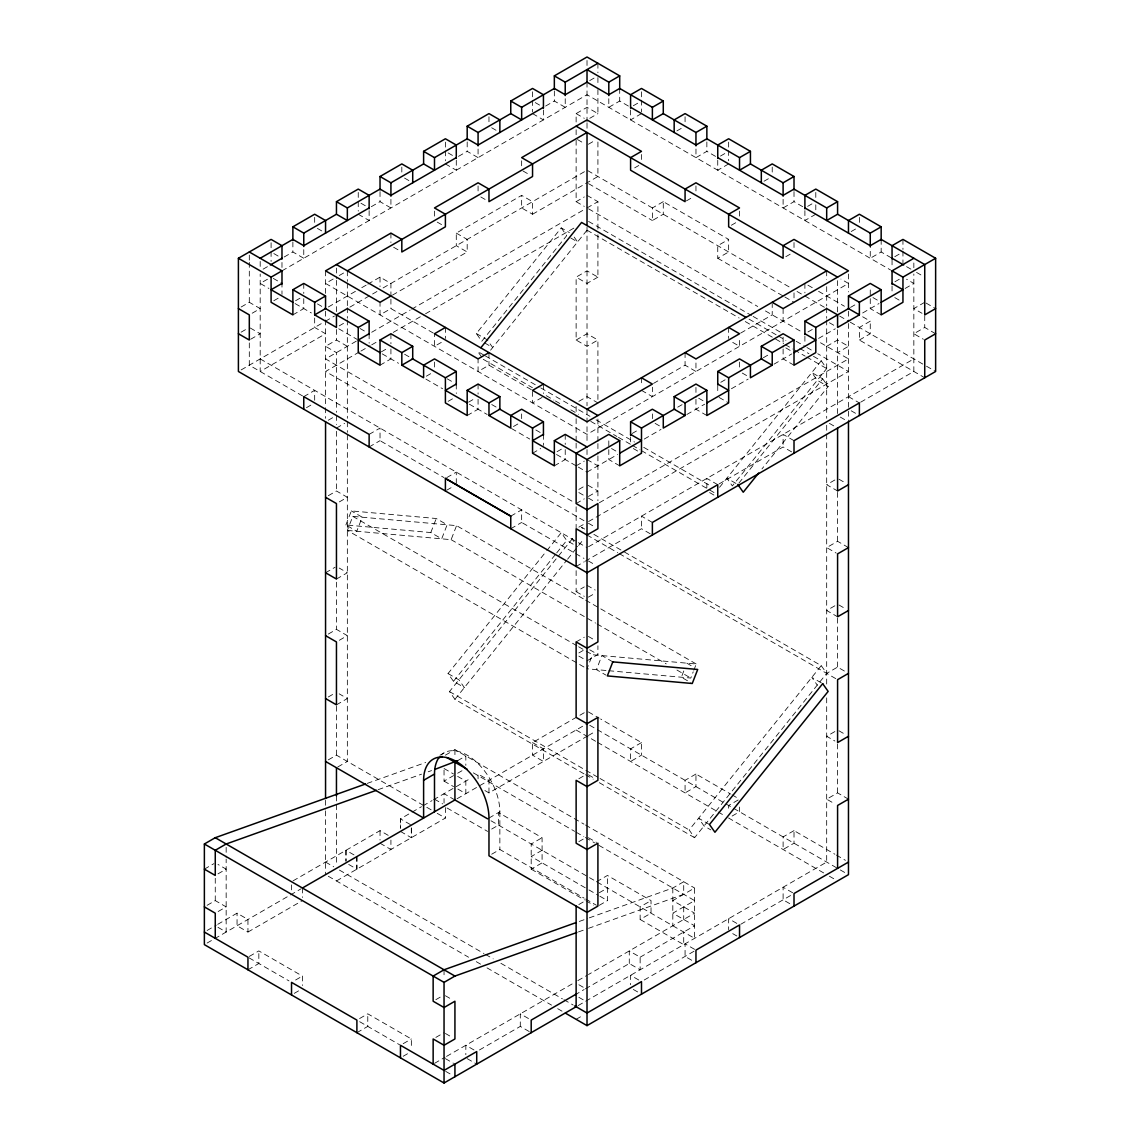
<?xml version="1.0" encoding="UTF-8"?>
<svg xmlns="http://www.w3.org/2000/svg" width="1140" height="1140" viewBox="0 0 1140 1140"><rect width="100%" height="100%" fill="white"/><g stroke="black" fill="none" stroke-linecap="round" stroke-linejoin="round"><path stroke-width="0.75" stroke-dasharray="5 3.75" d="M400.453 831.416L411.341 837.715L411.355 825.132L400.453 818.848L400.453 828.281L400.468 818.834L421.501 806.693M345.99 850.283L345.976 861.298L345.976 850.298L354.17 855M348.697 864.448L356.863 869.165L356.891 856.568M345.89 524.97L351.334 510.92L436.25 518.515L447.136 524.799L441.693 538.835L430.806 532.551L345.89 524.97L356.777 531.254L362.235 517.218L351.334 510.92M583.951 667.014L347.344 530.413L352.802 516.377L456.57 525.64L584.093 599.269M430.806 532.551L436.25 518.515M347.344 530.413L451.126 539.676L456.57 525.64M693.818 670.249L696.241 664.007L592.472 654.745L587.014 668.781L607.064 670.577M683.786 670.976L681.364 677.217L690.897 682.718M608.831 670.733L690.797 678.058L693.22 671.816M561.236 227.886L566.694 235.638L481.778 341.273L476.335 333.521L561.236 227.886L569.416 232.603M490.57 350.165L587.014 230.195L585.205 227.615M448.034 673.555L458.921 679.839L464.365 687.591L453.478 681.307L448.034 673.555L545.704 552.045M546.815 550.663L561.236 532.722L566.694 540.46L577.581 546.758M453.478 681.307L555.593 554.268M556.705 552.886L566.694 540.46M583.994 773.846L454.931 699.333L449.488 691.581L574.232 536.399M454.931 699.333L566.48 560.567M567.592 559.184L576.47 548.141M578.635 545.447L583.88 538.935M719.554 487.307L821.242 360.81L810.483 354.611M821.242 360.81L826.685 368.562L732.336 485.925L726.893 478.187L737.794 484.472M738.891 483.103L822.695 378.836L811.808 372.552L817.252 380.304L828.153 386.588L761.976 468.896M844.384 671.033L837.587 667.1L826.685 673.384L694.602 837.701L689.159 829.948L821.242 665.646L623.053 551.219M263.098 269.168L268.912 265.82M284.159 257.013L292.88 251.983L303.767 258.267L303.767 245.684M371.312 206.696L380.033 201.666L390.92 207.95L390.92 195.368M458.465 156.38L467.186 151.349L478.073 157.633L478.073 145.051M545.618 106.063L554.339 101.033L565.226 107.317L565.226 94.734M589.736 80.584L595.194 77.435M267.458 279.229L260.191 283.433L268.912 288.463M281.979 270.85L587.014 94.734L890.597 270.009M241.138 307.016L249.304 302.299L260.191 308.584L249.304 314.882M576.128 121.994L576.128 113.601L587.014 107.317L597.916 113.601L597.916 87.581M273.814 300.718L279.257 297.583M589.736 118.318L597.916 113.601M628.411 106.063L619.704 101.033L608.803 107.317L608.803 96.316M241.138 332.168L246.582 329.033M295.602 300.718L301.046 297.583M333.165 279.043L325.555 283.433L587.014 434.383L848.473 283.433L840.907 279.058M339.236 275.524L345.32 272.018M633.327 105.735L638.77 102.6M250.658 339.25L260.191 333.749L249.304 327.451M292.88 314.868L303.767 308.584L303.767 295.16M588.382 144.267L595.194 140.334M641.492 113.601L630.591 119.9L630.62 107.302M328.349 306.974L355.709 291.185M361.793 287.665L366.353 285.043M367.864 284.159L380.033 277.134L390.92 283.433L390.92 296.001M456.285 233.116L467.186 239.4L467.186 251.983L456.285 245.684L456.285 233.116L521.65 195.382L532.551 201.666L532.551 214.249L521.65 207.95L521.65 195.368M241.138 369.916L324.045 322.05M325.313 321.309L334.433 316.051M349.88 307.13L377.24 291.327M383.083 287.95L587.014 170.216L791.174 288.078M339.179 325.883L344.622 322.734M392.445 295.132L467.186 251.983M532.551 214.249L597.916 176.501L597.916 138.767M676.889 130.9L682.347 127.766M347.344 346.318L336.457 340.034L325.555 346.318L336.457 352.616L336.457 412.295M433.286 333.051L390.92 308.584L380.033 314.868L380.033 302.299M576.128 140.234L576.128 201.666L584.293 196.949M634.681 167.851L638.77 165.5M356.321 341.145L325.555 358.901L574.717 502.754M371.697 332.267L410.144 310.066M411.683 309.182L583.937 209.732M587.014 207.95L597.916 201.666L597.916 229.753M359.399 351.947L325.555 371.483L587.014 522.433M360.938 351.063L370.158 345.733M371.697 344.85L377.853 341.288M393.229 332.41L423.995 314.654M425.534 313.771L574.717 227.63M715.564 156.38L706.857 151.349L695.956 157.633L695.984 146.618M303.767 396.635L314.668 390.35L314.668 401.366M381.387 351.833L388.199 347.899M720.466 156.066L727.277 152.133M306.503 407.65L311.947 404.501M380.033 365.199L390.92 358.901L390.92 345.491M663.28 201.666L652.379 207.95L652.379 220.533L663.28 214.249L663.28 201.666L728.645 239.4L728.645 251.983L717.744 258.267L717.744 245.684L728.645 239.4M728.645 163.918L717.744 170.216L717.744 157.633M441.308 342.399L434.497 346.318L434.497 333.749M686.423 200.882L693.234 196.949M328.291 420.232L335.089 416.299M597.916 399.442L597.916 340.034L587.014 346.332L576.128 340.034L576.128 277.134L587.014 270.85L597.916 277.134L597.916 231.506M336.457 428.084L344.622 423.368M426.332 376.2L431.775 373.051M597.916 277.134L587.014 283.433L576.128 277.134M764.042 181.217L769.5 178.082M369.132 434.383L380.033 428.084L380.033 440.667L444.087 477.646M531.34 389.652L488.974 365.199L478.073 371.483L478.073 358.901M731.367 225.25L736.81 222.101M369.132 446.966L380.033 440.667M448.12 401.351L454.931 397.433M802.717 206.696L794.01 201.666L783.109 207.95L783.109 197.89M468.54 402.149L475.351 398.216M576.128 340.034L587.014 333.749L597.916 340.034M807.619 206.383L813.077 203.234M328.291 495.701L336.457 490.984L347.344 497.282L336.457 503.567M467.186 415.516L478.073 409.217L478.073 395.808M815.798 214.235L804.897 220.533L804.897 207.95M542.084 397.433L532.551 402.933L532.551 390.35M785.831 256.7L791.288 253.55M513.485 426.517L518.928 423.368M851.195 231.534L856.653 228.399M446.752 477.617L456.285 472.117L456.285 484.7M578.849 401.366L587.014 396.649L597.916 402.933M446.752 490.2L453.563 486.267M325.555 572.75L335.089 567.25M532.551 453.25L540.716 448.533M653.505 383.411L685.069 365.199L695.956 371.483L695.956 358.901M740.658 333.094L772.222 314.868L772.222 303.867M891.323 257.854L881.163 251.983L870.262 258.267L870.262 247.266M336.457 579.049L347.344 572.75L339.179 568.034M557.061 451.668L562.505 448.533M894.772 256.7L900.23 253.55M554.339 465.832L565.226 459.534L565.226 446.125M576.128 465.832L584.293 461.116M632.116 433.499L638.201 429.994M677.716 407.165L682.276 404.543M720.793 382.299L726.864 378.793M763.344 357.732L769.429 354.227M807.947 331.982L814.017 328.477M850.497 307.415L856.582 303.91M894.957 281.751L900.771 278.388M510.763 516.149L521.65 509.851L521.65 522.433L583.979 558.415M587.014 472.117L617.524 454.504M644.271 439.057L661 429.409M686.836 414.49L704.677 404.187M731.424 388.74L748.154 379.093M773.989 364.173L791.83 353.87M818.577 338.423L835.306 328.776M862.667 312.973L878.983 303.554M905.131 288.463L913.838 283.433L906.571 279.229M328.291 634.082L336.457 629.366L347.344 635.65L336.457 641.934M510.763 528.718L521.65 522.433M578.849 489.416L584.293 486.267M826.685 346.318L837.587 340.034L848.473 346.318L837.587 352.616M862.667 316.778L870.262 321.166L859.375 327.465L859.375 340.034L924.74 377.768M576.128 503.567L584.293 498.85M588.382 496.484L597.916 490.984L587.014 484.7M859.375 340.034L870.262 333.749L870.262 321.166M924.74 302.299L913.838 308.584L922.018 313.301M599.327 502.754L848.473 358.901L817.722 341.145M578.849 527.15L584.293 524.001M588.553 521.55L848.473 371.483L817.722 353.728M935.627 333.749L924.74 327.451L913.838 333.749L923.372 339.25M328.291 696.982L335.089 693.049M588.525 546.73L913.838 358.915M336.457 704.834L347.344 698.549L339.179 693.832M576.128 566.466L584.293 561.749M585.247 561.193L641.492 528.718L652.379 535.016M719.055 483.944L783.109 446.966L794.01 453.25M860.643 402.206L913.838 371.483L913.838 273.999M576.128 570.655L576.128 591.632L584.293 586.915M588.382 597.132L595.194 593.199M328.291 759.867L336.457 755.15L434.497 811.765M337.81 766.949L347.344 761.449L347.344 434.084M834.865 479.983L826.685 484.7L837.587 490.984M576.128 641.934L584.293 637.217M204.373 869.15L213.907 863.65M578.849 652.949L584.293 649.8M217.982 873.867L226.162 869.15L217.982 864.433M587.014 660.815L597.916 654.517L597.916 645.782M439.983 755.222L444.073 752.87M445.398 755.15L454.931 749.65L583.979 824.149M207.095 905.317L215.261 900.6L226.162 906.884L215.261 913.183M457.653 760.651L465.832 755.934L465.832 765.368M848.473 547.599L837.587 541.301L826.685 547.599L836.219 553.1M444.044 770.084L444.044 781.1L453.578 775.599M457.653 773.234L463.111 770.084M207.095 930.482L216.258 925.181M217.74 924.326L237.049 913.183L247.95 919.467L247.95 932.05L237.049 925.765L237.049 913.183M293.037 880.864L380.033 830.633L388.199 835.349M422.997 805.823L432.017 800.622M433.514 799.753L470.564 778.364M532.551 742.582L543.438 748.866L543.438 761.449L532.551 755.165L532.551 742.582L584.293 712.7M207.095 943.051L300.903 888.901M457.04 798.755L587.014 723.715M247.95 932.05L302.413 900.6M336.457 880.949L445.398 818.05L445.398 805.481M484.885 790.533L488.974 792.899L587.014 736.283M588.382 735.5L595.194 731.567M834.865 605.782L826.685 610.499L837.587 616.783M249.304 956.417L258.837 950.917L302.413 976.082L302.413 985.516M488.974 818.05L499.861 811.765A46.213 26.69 60 0 0 477.689 763.216A46.213 26.69 60 0 0 441.251 754.951M247.95 969.784L258.837 963.5L258.837 950.917M491.696 829.051L498.508 825.132L498.508 812.549L542.084 837.701L542.084 862.866L531.197 869.15L531.197 843.999L542.084 837.701M578.849 778.734L584.293 775.599M641.492 742.582L630.591 748.866L630.591 761.449L641.492 755.165L641.492 742.582L600.638 718.998M491.696 854.216L499.861 849.5L584.122 898.149M295.616 980.001L302.413 976.082M294.248 993.368L299.692 990.232M542.084 850.283L531.197 856.568L587.684 889.186M578.849 841.634L584.293 838.498M695.956 774.031L685.069 780.316L685.069 792.899L695.956 786.6L695.956 774.031L730.526 793.981M834.865 731.567L826.685 736.283L834.865 741M359.613 1018.533L367.778 1013.816L411.355 1038.967L411.355 1048.401M596.562 881.733L607.449 875.449L651.026 900.6L651.026 913.183L640.139 919.467L640.139 906.884L651.026 900.6M738.178 799.966L728.645 805.481L728.645 810.198M356.891 1032.683L367.778 1026.399L367.778 1013.816M578.849 904.533L584.293 901.384M599.284 892.734L607.449 888.017M435.865 999.666L441.322 996.517M599.284 905.317L607.449 900.6L607.449 875.449M403.19 1043.684L411.355 1038.967M589.323 917.857L672.814 888.017L683.715 881.733L683.715 894.316L588.525 928.331M848.473 799.183L837.587 792.899L826.685 799.183L834.865 803.899M403.19 1056.267L408.633 1053.118M435.865 1037.4L444.044 1032.683M490.998 820.786L694.602 938.334L694.602 888.017L672.814 900.6L694.602 913.183L588.425 974.529M794.01 830.633L783.109 836.917L783.109 849.5L794.01 843.215L794.01 830.633L834.865 854.216M434.511 1063.349L445.028 1057.264M446.524 1056.409L574.817 982.395M577.837 980.642L586.915 975.398M479.441 1049.983L520.296 1026.399L531.197 1032.683M574.817 994.978L584.15 989.534M585.404 988.85L629.28 963.528L640.139 969.784L640.139 957.201L629.28 950.931L629.28 963.528M640.139 957.201L694.602 925.765L672.814 913.183L694.602 900.6L596.092 843.728M578.094 1005.608L826.685 862.082L826.685 696.098M576.128 1019.317L583.694 1014.956M644.214 980.015L694.075 951.216M740.744 924.284L792.129 894.615M367.222 783.394L425.676 762.503M378.124 789.678L421.543 774.16M428.213 771.78L431.561 770.583M579.305 921.448L587.656 918.455M578.507 931.907L586.858 928.929M906.571 266.66L910.931 269.168M916.56 272.417L922.018 275.567M926.093 303.083L935.627 308.584M576.128 113.601L584.293 118.318M894.772 297.583L900.23 300.718M535.273 102.6L540.716 105.749M872.984 297.583L879.795 301.516M532.551 113.601L543.438 119.9L543.438 109.839M577.481 139.55L584.293 143.483M881.163 314.868L870.262 308.584L870.262 286.781M807.947 285.185L812.506 287.822M818.577 291.327L844.427 306.247M797.045 291.469L801.848 294.248M804.897 296.001L824.405 307.273M839.61 316.051L848.73 321.309M850.255 322.192L924.982 365.341M926.506 366.211L935.627 371.483M491.696 127.766L497.14 130.9M588.539 183.668L652.379 220.533M717.744 258.267L783.323 296.129M784.861 297.013L794.01 302.299M829.407 322.734L834.865 325.883M587.014 195.368L597.916 201.666M523.018 171L529.829 174.933M576.128 201.666L584.293 206.383M588.553 208.834L757.73 306.517M765.424 310.949L802.332 332.267M588.553 221.417L751.588 315.538M753.127 316.435L780.8 332.41M796.19 341.288L805.41 346.617M806.949 347.515L811.709 350.251M749.037 319.129L776.682 335.089M778.221 335.972L785.902 340.418M799.739 348.398L808.944 353.714M587.014 230.195L739.119 318.003M745.261 321.551L783.665 343.724M785.203 344.622L792.884 349.054M794.423 349.937L805.182 356.15M806.721 357.034L826.685 368.562M448.12 152.917L453.563 156.066M785.831 347.899L792.642 351.833M445.398 163.918L456.285 170.216L456.285 159.201M794.01 365.199L783.109 358.901L783.109 348.84M848.473 396.635L859.375 402.933M570.769 238.004L577.581 241.922L573.947 236.764M480.795 196.949L487.607 200.882M732.721 342.399L739.532 346.318L739.532 338.466M851.195 410.799L856.653 413.934M840.308 417.083L845.752 420.232M404.543 178.082L409.987 181.217M742.254 373.051L747.712 376.2M829.407 423.368L834.865 426.517M437.219 222.101L442.676 225.25M719.112 397.433L728.645 402.933M794.01 440.667L783.109 434.383L783.109 446.966M360.967 203.234L366.41 206.383M698.678 398.216L705.489 402.149M838.94 479.199L845.752 483.132M358.245 214.235L369.132 220.533L369.132 210.472M706.857 415.516L695.956 409.217L695.956 399.157M393.642 247.266L399.1 250.401M641.492 390.35L652.379 396.635L652.379 387.201M317.39 228.399L322.834 231.534M655.101 423.368L660.559 426.517M476.335 333.521L487.222 339.805L492.68 347.558L484.5 342.841M717.744 484.7L706.857 478.401L706.857 487.849M483.93 355.096L477.788 351.548L482.334 358.003M485.469 355.979L539.249 387.03M540.788 387.914L589.95 416.299M596.092 419.848L634.495 442.021M643.715 447.336L709.778 485.483M483.232 359.299L532.409 387.685M546.231 395.666L553.912 400.097M555.451 400.981L560.053 403.646M570.812 409.858L578.493 414.29M590.776 421.387L616.897 436.463M618.436 437.347L630.734 444.443M632.258 445.341L639.939 449.773M641.478 450.656L715.222 493.235M633.313 448.533L641.492 453.25M709.579 492.551L715.022 495.701M273.814 253.55L279.257 256.7M611.524 448.533L616.982 451.668M619.704 465.832L608.803 459.534L608.803 437.732M273.272 278.388L281.979 283.433L281.979 294.334M317.447 303.91L322.007 306.532M360.012 328.477L366.097 331.982M404.6 354.227L410.685 357.732M447.165 378.793L453.25 382.299M491.753 404.543L496.313 407.165M535.843 429.994L541.928 433.499M587.014 459.548L597.916 465.832M838.94 604.984L844.384 608.133M295.06 303.554L311.377 312.973M338.737 328.776L356.977 339.307M382.214 353.87L398.53 363.29M425.89 379.093L442.605 388.74M469.367 404.187L487.193 414.49M511.518 428.526L529.758 439.057M556.519 454.504L576.854 466.246M578.308 467.087L587.014 472.117M652.379 522.433L641.492 516.149L641.492 528.718M578.849 492.551L584.293 495.701M588.382 498.066L595.194 501.985M588.382 523.217L595.194 527.15M584.649 529.045L581.571 527.264L583.381 529.858M593.869 534.361L621.514 550.335M587.014 535.016L617.752 552.757M619.276 553.641L837.587 679.682M260.191 358.901L587.014 547.613M821.341 682.874L811.808 677.374L817.252 685.126M302.556 395.936L249.304 365.199L249.304 341.173M588.382 560.966L593.826 564.101M587.014 585.333L595.194 590.05M838.94 730.783L844.384 733.932M576.128 591.632L584.293 596.348M585.632 600.153L696.241 664.007M686.807 663.167L693.619 667.1M451.126 539.676L595.55 623.053M597.075 623.951L666.216 663.865M676.975 670.064L690.797 678.058M588.382 636.433L595.194 640.366M612.793 661.87L601.906 655.586L596.448 669.622L605.981 675.122M589.736 649.8L597.916 654.517M352.802 516.377L577.096 645.867M578.635 646.765L592.472 654.745M578.849 656.099L584.293 659.234M588.382 711.916L599.127 718.115M732.023 794.851L739.532 799.183M836.375 855.085L845.452 860.33M589.736 725.282L837.587 868.366M840.308 869.948L847.12 873.881M576.128 729.999L596.035 741.499M597.531 742.368L716.618 811.11M718.129 811.979L724.128 815.456M823.678 872.927L728.645 818.05L739.532 811.765L739.532 807.049M829.407 876.232L834.865 879.382M709.479 824.505L698.592 818.221L704.036 825.973L710.847 829.892M449.488 691.581L598.514 777.623M600.053 778.506L689.159 829.948M588.382 774.815L595.194 778.734M792.642 892.748L783.109 887.234L783.109 899.816L791.288 904.533M585.518 774.73L593.199 779.161M599.355 782.71L694.602 837.701M585.504 825.032L694.602 888.017M588.382 837.701L596.548 842.417M736.81 923.4L728.645 918.683L728.645 929.698M473.342 772.863L574.617 831.331M576.156 832.214L583.822 836.646M585.361 837.529L594.567 842.845M732.721 933.631L736.81 935.983M444.044 768.517L453.578 774.017M457.653 776.383L465.832 781.1L465.832 793.682L454.931 787.384M444.044 781.1L453.578 786.6M454.931 799.966L444.044 793.682L444.044 803.116M434.497 799.183L442.676 803.899M694.602 949.349L685.069 943.849L685.069 956.431L694.602 961.932M447.051 807.989L487.621 831.416M588.952 889.927L598.329 895.342M599.854 896.211L607.449 900.6M640.139 919.467L683.715 944.633L683.715 932.05M437.219 813.333L445.398 818.05M585.661 899.033L596.377 905.217M531.197 869.15L584.393 899.873M585.917 900.743L593.513 905.131M638.77 980.015L630.591 975.298L630.591 984.732M380.033 843.215L390.92 849.5L390.92 840.066M633.313 989.449L638.77 992.584M578.878 984.746L585.661 988.651M578.878 997.315L585.661 1001.234M325.555 862.082L333.735 866.799M339.406 870.077L483.973 953.539M485.512 954.422L493.207 958.868M500.887 963.3L562.405 998.825M563.944 999.709L573.178 1005.038M328.291 876.232L468.583 957.23M476.264 961.661L480.866 964.326M487.022 967.874L551.546 1005.124M557.688 1008.672L562.291 1011.337M528.476 1018.533L520.296 1013.816L520.296 1026.399M445.398 995.733L452.209 999.666M445.398 1033.467L452.209 1037.4M473.998 1049.983L465.832 1045.266L465.832 1054.699M467.186 1058.632L476.72 1064.133M217.982 927.333L226.162 932.05L226.162 859.09M445.398 1058.632L453.578 1063.349M249.061 957.856L289.004 980.913M359.684 1021.711L399.627 1044.782M445.712 1071.386L451.868 1074.935M822.695 378.836L828.153 386.588M821.242 665.646L826.685 673.384M572.138 539.006L573.947 541.586M924.74 315.709L924.74 327.451M913.838 262.984L913.838 267.701M902.951 239.4L902.951 249.461M902.951 251.142L902.951 262.984M892.05 259.834L892.05 267.701M892.05 285.94L892.05 294.334M881.163 239.4L881.163 251.983M859.375 217.384L859.375 223.682M848.473 273.999L848.473 291.911M848.473 311.22L848.473 321.751M848.473 323.504L848.473 409.517M848.473 411.269L848.473 421.8M837.587 280.654L837.587 312.246M837.587 329.802L837.587 415.516M837.587 492.38L837.587 541.301M837.587 618.179L837.587 667.1M837.587 743.978L837.587 792.899M826.685 270.85L826.685 279.628M826.685 286.639L826.685 305.947M826.685 307.714L826.685 318.245M826.685 319.998L826.685 418.295M826.685 425.291L826.685 432.288M826.685 434.026L826.685 685.625M815.798 192.432L815.798 197.462M815.798 204.801L815.798 211.099M804.897 283.433L804.897 292.866M804.897 336.257L804.897 343.183M794.01 191.591L794.01 201.666M794.01 242.549L794.01 248.834M794.01 292.866L794.01 299.15M783.109 308.584L783.109 321.166M783.109 337.098L783.109 347.159M772.222 167.067L772.222 173.351M739.532 211.099L739.532 217.384M739.532 362.05L739.532 368.334M728.645 142.115L728.645 148.827M728.645 150.508L728.645 160.783M728.645 327.451L728.645 338.466M717.744 385.634L717.744 393.5M706.857 141.916L706.857 151.349M695.956 185.934L695.956 192.233M695.956 387.415L695.956 397.475M685.069 116.75L685.069 123.035M685.069 352.616L685.069 365.199M683.715 906.884L683.715 919.467M672.814 888.017L672.814 925.765M652.379 413.934L652.379 418.651M641.492 91.799L641.492 98.51M641.492 100.192L641.492 111.934M641.492 154.484L641.492 160.783M641.492 377.768L641.492 385.634M630.591 436.891L630.591 445.384M619.704 88.45L619.704 101.033M597.916 63.284L597.916 72.718M597.916 77.591L597.916 86.156M597.916 419.021L597.916 441.836M597.916 443.588L597.916 454.119M597.916 455.886L597.916 500.774M587.014 60.477L587.014 67.417M587.014 82.165L587.014 122.408M587.014 123.248L587.014 130.801M587.014 227.259L587.014 405.726M587.014 409.217L587.014 443.816M587.014 449.588L587.014 456.613M576.128 129.703L576.128 138.467M576.128 406.424L576.128 416.912M576.128 418.665L576.128 441.365M576.128 443.118L576.128 450.101M576.128 506.787L576.128 527.849M565.226 434.383L565.226 444.443M554.339 90.958L554.339 101.033M543.438 384.066L543.438 393.5M543.438 434.383L543.438 445.384M532.551 91.799L532.551 111.934M521.65 160.783L521.65 167.067M521.65 413.934L521.65 418.651M499.861 811.765L499.861 849.5M488.974 116.75L488.974 123.035M488.974 352.616L488.974 365.199M488.974 792.899L488.974 780.316L478.073 774.031L478.073 778.748M478.073 185.934L478.073 192.233M478.073 384.066L478.073 394.126M467.186 141.916L467.186 151.349M456.285 384.066L456.285 393.5M454.931 749.65L454.931 757.516M445.398 142.115L445.398 160.783M445.398 327.451L445.398 338.466M444.044 969.784L444.044 978.177M434.497 211.099L434.497 217.384M434.497 362.05L434.497 368.334M411.341 828.281L411.341 837.715M401.822 167.067L401.822 173.351M390.92 233.116L390.92 242.549M390.92 299.15L390.92 308.584M390.92 333.749L390.92 343.81M380.033 191.591L380.033 201.666M380.033 277.134L380.033 286.567M380.033 830.633L380.033 840.066M369.132 333.749L369.132 343.183M358.245 192.432L358.245 197.462M358.245 201.666L358.245 211.099M356.863 856.582L356.863 869.165M347.344 270.85L347.344 281.381M347.344 283.133L347.344 305.947M347.344 307.714L347.344 318.245M347.344 319.998L347.344 418.295M347.344 421.8L347.344 432.331M336.457 268.071L336.457 278.602M336.457 280.355L336.457 311.947M336.457 329.503L336.457 340.034M336.457 415.516L336.457 424.579M336.457 431.305L336.457 490.984M336.457 582.184L336.457 629.366M336.457 706.23L336.457 755.15M336.457 795.977L336.457 864.832M325.555 270.85L325.555 293.664M325.555 311.22L325.555 405.997M325.555 407.764L325.555 418.295M325.555 800.294L325.555 809.115M325.555 810.882L325.555 874.665M314.668 217.384L314.668 223.682M314.668 318.017L314.668 327.451L325.555 333.749L260.191 371.483L260.191 273.999M303.767 283.433L303.767 293.493M302.413 888.017L302.413 897.451M292.88 241.922L292.88 251.983M291.526 884.882L291.526 891.167M281.979 262.457L281.979 267.701M271.092 242.749L271.092 261.416M260.191 261.416L260.191 267.701M249.304 255.118L249.304 261.416M249.304 262.385L249.304 302.299M226.162 847.348L226.162 857.408M215.261 878.299L215.261 900.6"/><path stroke-width="1.5" d="M480.938 347.629L581.571 222.442L745.959 317.347M758.67 473.014L743.237 492.224L737.794 484.472M892.05 259.108L892.05 245.684L902.951 239.4L935.627 258.267L935.627 371.483L587.014 572.75L238.403 371.483L238.403 258.267L271.092 239.4L281.979 245.684L281.979 259.108M292.88 240.241L292.88 226.817L314.668 214.235L325.555 220.533L325.555 233.116M336.457 201.666L347.344 207.95L347.344 220.533L336.457 214.235L336.457 201.666L358.245 189.083L369.132 195.368L369.132 208.791M380.033 189.924L380.033 176.501L401.822 163.918L412.709 170.216L412.709 182.799M423.61 151.349L434.497 157.633L434.497 170.216L423.61 163.918L423.61 151.349L445.398 138.767L456.285 145.051L456.285 158.474M467.186 139.607L467.186 126.184L488.974 113.601L499.861 119.9L499.861 132.482M510.763 101.033L521.65 107.317L521.65 119.9L510.763 113.601L510.763 101.033L532.551 88.45L543.438 94.734L543.438 108.158M554.339 89.29L554.339 75.867L587.014 57L619.704 75.867L619.704 89.29M260.191 258.267L292.88 239.4L303.767 245.684L369.132 207.95M292.88 226.817L303.767 233.116L336.457 214.235M347.344 207.95L380.033 189.083L390.92 195.368L456.285 157.633M380.033 176.501L390.92 182.799L423.61 163.918M434.497 157.633L467.186 138.767L478.073 145.051L543.438 107.317M467.186 126.184L478.073 132.482L510.763 113.601M521.65 107.317L554.339 88.45L565.226 94.734L587.014 82.165L608.803 94.734L619.704 88.45L652.379 107.317L663.28 101.033L663.28 113.601L652.379 119.9L652.379 107.317M554.339 75.867L565.226 82.165L597.916 63.284M270.365 264.979L281.979 258.267M238.403 258.267L271.092 277.134L281.979 270.85L281.979 284.259M587.014 82.165L587.014 69.583L608.803 82.165L619.704 75.867M281.979 283.433L271.092 289.717L292.88 302.299M292.88 289.717L303.767 283.433L325.555 296.001L325.555 308.584L314.668 314.868L314.668 302.299L292.88 289.717L292.88 314.868L271.092 302.299L271.092 277.134M347.344 270.85L587.014 132.482L587.014 225.506M314.668 302.299L325.555 296.001M390.92 296.001L380.033 302.299L325.555 270.85L390.92 233.116L401.822 239.4L401.822 251.983L445.398 226.817L445.398 214.235L434.497 207.95L478.073 182.799L488.974 189.083L488.974 201.666L532.551 176.501L532.551 163.918L521.65 157.633L587.014 119.9L641.492 151.349L630.591 157.633L630.591 170.216L685.069 201.666L685.069 189.083L695.956 182.799L739.532 207.95L728.645 214.235L728.645 226.817L783.109 258.267L783.109 245.684L794.01 239.4L848.473 270.85L783.109 308.584L772.222 302.299M325.057 308.299L358.245 327.451L369.132 321.166L369.132 334.576M663.28 113.601L695.956 132.482L706.857 126.184L706.857 139.607M369.132 333.749L358.245 340.034L380.033 352.616M380.033 340.034L390.92 333.749L412.709 346.318L412.709 358.901L401.822 365.199L401.822 352.616L380.033 340.034L380.033 365.199L358.245 352.616L358.245 327.451M401.822 352.616L412.709 346.318M445.398 327.451L434.497 333.749L478.073 358.901L488.974 352.616M739.532 157.633L750.433 151.349L750.433 163.918L739.532 170.216L739.532 157.633L706.857 138.767L695.984 145.037L630.62 107.302M412.21 358.615L445.398 377.768L456.285 371.483L456.285 384.893M750.433 163.918L783.109 182.799L794.01 176.501L794.01 189.924M456.285 384.066L445.398 390.35L467.186 402.933M467.186 390.35L478.073 384.066L499.861 396.635L499.861 409.217L488.974 415.516L488.974 402.933L467.186 390.35L467.186 415.516L445.398 402.933L445.398 377.768M488.974 402.933L499.861 396.635M826.685 207.95L837.587 201.666L837.587 214.235L826.685 220.533L826.685 207.95L794.01 189.083L783.109 195.368L717.744 157.633M543.438 384.066L532.551 390.35L587.014 421.8L652.379 384.066L641.492 377.768M499.363 408.932L532.551 428.084L543.438 421.8L543.438 435.224M837.587 214.235L870.262 233.116L881.163 226.817L881.163 240.241M543.438 434.383L532.551 440.667L554.339 453.25M587.014 409.217L826.685 270.85M532.551 428.084L532.551 453.25L554.339 465.832L554.339 440.667L565.226 434.383L587.014 446.951M630.591 435.224L630.591 421.8L652.379 409.217L663.28 415.516L663.28 428.084L685.069 415.516L685.069 402.933L706.857 390.35L706.857 415.516L728.645 402.933L728.645 377.768L717.744 371.483L717.744 384.893M685.069 415.516L674.168 409.217L674.168 396.635L695.956 384.066L706.857 390.35M717.744 371.483L739.532 358.901L750.433 365.185L750.433 377.768L772.222 365.199L772.222 352.616L794.01 340.034L794.01 365.199L815.798 352.616L815.798 327.451L804.897 321.166L804.897 334.576M772.222 365.199L761.321 358.901L761.321 346.318L783.109 333.749L794.01 340.034M804.897 321.166L826.685 308.584L837.587 314.868L837.587 327.451L859.375 314.868L859.375 302.299L881.163 289.717L881.163 314.868L902.951 302.299L902.951 277.134L935.627 258.267M859.375 314.868L848.473 308.584L848.473 296.001L870.262 283.433L881.163 289.717M892.05 284.259L892.05 270.85L913.838 258.267M554.339 440.667L587.014 459.534L619.704 440.667L619.704 465.832L641.492 453.25L641.492 428.084L630.591 421.8M641.492 428.084L674.68 408.932M728.645 377.768L761.834 358.615M815.798 327.451L848.986 308.299M619.704 453.25L641.492 440.667L630.591 434.383M706.857 402.933L728.645 390.35L717.744 384.066M794.01 352.616L815.798 340.034L804.897 333.749M881.163 302.299L902.951 289.717L892.05 283.433M935.627 308.584L924.74 314.882L924.74 264.551L881.163 239.4L870.262 245.684L804.897 207.95M935.627 333.749L924.74 340.034L924.74 377.768M576.584 1006.477L444.044 1083L204.373 944.633L204.373 843.999L215.261 837.701L365.555 783.992M848.473 484.7L837.587 490.984L837.587 428.084M325.555 761.449L423.61 818.05L423.61 780.316L434.497 774.017A46.213 26.69 60 0 1 438.886 757.687M434.896 769.386L457.653 760.651M848.473 547.599L837.587 553.883L837.587 616.783L848.473 610.499M302.413 888.017L454.931 799.966L454.931 762.232M848.473 673.384L837.587 679.682L837.587 742.582L848.473 736.283M204.373 843.999L444.044 982.366L454.931 976.068L576.84 932.506M848.473 799.183L837.587 805.467L837.587 868.366M576.584 993.895L531.197 1020.101L531.197 1032.683M848.473 862.082L794.01 893.532L794.01 906.115M565.369 1013.118L587.014 1025.615L848.473 874.665L848.473 421.8M439.028 757.73L442.377 756.533M376.457 790.277L226.162 843.999L215.261 850.283L215.261 875.435L204.373 869.15M575.957 922.631L444.044 969.784L433.143 976.068L433.143 1001.234L444.044 1007.518L454.931 1001.234L454.931 1038.967L444.044 1045.266L433.143 1038.967L433.143 1064.133M663.28 101.033L641.492 88.45L630.591 94.734L630.591 108.158M706.857 126.184L685.069 113.601L674.168 119.9L674.168 132.482M750.433 151.349L728.645 138.767L717.744 145.051L717.744 158.474M794.01 176.501L772.222 163.918L761.321 170.216L761.321 182.799M837.587 201.666L815.798 189.083L804.897 195.368L804.897 208.791M881.163 226.817L859.375 214.235L848.473 220.533L848.473 233.116M892.05 258.267L903.678 264.979M892.05 270.85L902.951 277.134M576.128 126.184L837.587 277.134M848.473 296.001L859.375 302.299M728.645 327.451L739.532 333.749L695.956 358.901L685.069 352.616M761.321 346.318L772.222 352.616M674.168 396.635L685.069 402.933M336.457 264.551L597.916 415.516M619.704 440.667L608.803 434.383L576.128 453.25L576.128 503.567L587.014 509.851L597.916 503.567L597.916 528.718L587.014 535.016L576.128 528.718L576.128 566.466M249.304 251.983L281.979 270.85M369.132 321.166L347.344 308.584L336.457 314.868L336.457 327.451L314.668 314.868M456.285 371.483L434.497 358.901L423.61 365.185L423.61 377.768L401.822 365.199M543.438 421.8L521.65 409.217L510.763 415.516L510.763 428.084L488.974 415.516M238.403 308.584L249.304 314.882L249.304 340.034L238.403 333.749M445.398 490.984L445.398 478.401L510.763 516.149L510.763 528.718M445.398 478.401L510.763 516.163M325.555 497.282L336.457 503.567L336.457 579.049L325.555 572.75M325.555 635.65L336.457 641.934L336.457 704.834L325.555 698.549M446.766 757.516L467.215 769.315M454.561 799.753L487.621 818.834M574.717 1005.922L587.014 1013.033L641.492 981.583L641.492 994.165M215.261 837.701L454.931 976.068M204.373 906.884L215.261 913.183L215.261 938.334M204.373 932.05L247.95 957.201L247.95 969.784M870.262 233.116L870.262 246.525M859.375 415.516L859.375 402.933L794.01 440.681L794.01 453.25M783.109 182.799L783.109 196.208M739.532 937.55L739.532 924.982L695.956 950.133L695.956 962.716M717.744 497.282L717.744 484.7L652.379 522.448L652.379 535.016M695.956 132.482L695.956 145.892M608.803 82.165L608.803 95.575M597.916 566.466L597.916 641.934L587.014 648.232L576.128 641.934L576.128 717.416L587.014 723.701L597.916 717.416L597.916 780.316L587.014 786.6L576.128 780.316L576.128 843.215L587.014 849.5L597.916 843.215L597.916 906.101L587.014 912.399L488.974 855.784L488.974 818.05A46.213 26.69 60 0 0 456.285 761.449A46.213 26.69 60 0 0 423.61 780.316M587.014 459.534L587.014 1025.615M576.128 906.101L576.128 1006.748M565.226 82.165L565.226 95.575M478.073 132.482L478.073 145.892M476.72 1064.133L476.72 1051.55L444.044 1070.417L400.468 1045.266L400.468 1057.835M454.931 1064.133L454.931 1076.716M444.044 982.366L444.044 1083M434.497 774.017L434.497 811.765M390.92 182.799L390.92 196.208M369.132 446.966L369.132 434.383L303.767 396.635L303.767 409.217M356.891 1032.683L356.891 1020.101L291.526 982.366L291.526 994.949M336.457 767.733L336.457 795.977M325.555 421.8L325.555 798.527M303.767 233.116L303.767 246.525M612.793 661.87L607.349 675.92L692.251 683.501L697.709 669.465L612.793 661.87M822.695 683.672L709.479 824.505L714.937 832.257L828.153 691.41L822.695 683.672"/></g></svg>
